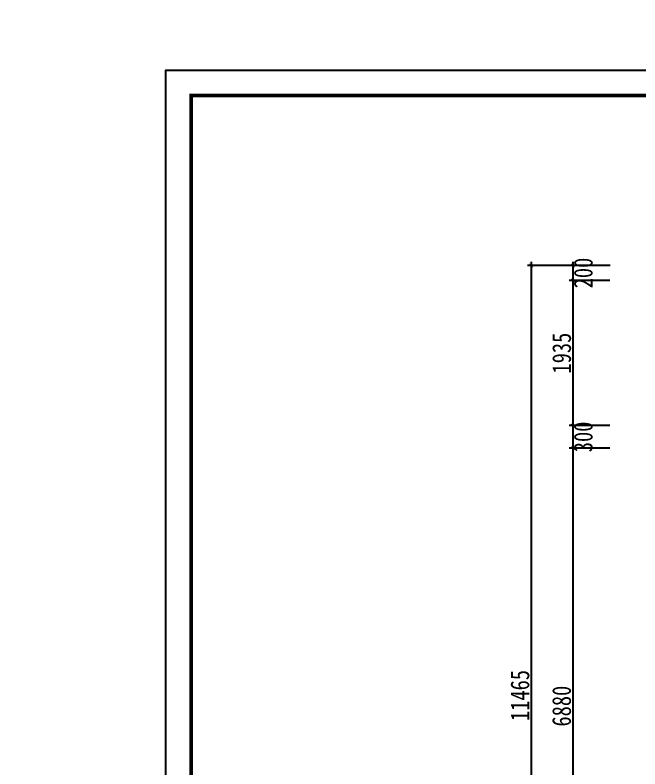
# Model space of a CAD drawing. Header units: millimetres. Extents: x -77055 to 331180, y -861586 to -491011.
# Drawn here: x -39592 to -31261, y -831927 to -821875 of the extents above; entities that cross this region are included whole.
import ezdxf

# ---------------------------------------------------------------- set-up
doc = ezdxf.new("R2010")
doc.units = ezdxf.units.MM
doc.header["$PDMODE"] = 3
for name, color, linetype in [('0-01图框模板说明', 2, 'Continuous'), ('0-02图框细线', 136, 'Continuous'), ('250', 250, 'Continuous')]:
    doc.layers.add(name, color=color, linetype=linetype)
doc.styles.add('DIM', font='simhei.ttf', dxfattribs={"width": 0.8})
doc.dimstyles.new('1-50', dxfattribs={"dimscale": 50, "dimtxt": 5, "dimasz": 1, "dimexe": 1, "dimexo": 0.1, "dimgap": 0.5, "dimtad": 1, "dimdec": 0, "dimdsep": 46, "dimtxsty": 'DIM', "dimblk": 'ARCHTICK', "dimcen": 4, "dimdle": 1, "dimclrd": 3, "dimclre": 3, "dimclrt": 1, "dimadec": 0, "dimazin": 0, "dimtfac": 1, "dimtdec": 0, "dimtmove": 2, "dimatfit": 3, "dimldrblk": 'DOT', "dimfxl": 15, "dimfxlon": 1, "dimarcsym": 0})

# ---------------------------------------------------------------- blocks, each defined once
blk = doc.blocks.new('_ArchTick')
at = {"color": 0, "linetype": 'ByBlock', "const_width": 0.15}
blk.add_lwpolyline([(-0.5, -0.5), (0.5, 0.5)], dxfattribs=at)
blk = doc.blocks.new('*D122')
at = {"layer": '250', "color": 3, "lineweight": -2}
for p, q in [((-31658, -825215), (-32203, -825215)), ((-32153, -825165), (-32153, -825465)), ((-31663, -825415), (-32203, -825415))]:
    blk.add_line(p, q, dxfattribs=at)
at = {"layer": 'Defpoints', "color": 0}
for p in [(-31653, -825215), (-32153, -825415), (-31658, -825415)]:
    blk.add_point(p, dxfattribs=at)
at = {"layer": '250', "color": 3, "lineweight": -2, "xscale": 50, "yscale": 50, "zscale": 50}
for p, rotation in [((-32153, -825215), 90), ((-32153, -825415), 270)]:
    blk.add_blockref('_ArchTick', p, dxfattribs=dict(at, rotation=rotation))
at = {"layer": '250', "color": 1, "insert": (-32015, -825315), "char_height": 250, "attachment_point": 5, "rotation": 90, "style": 'DIM'}
blk.add_mtext('200', dxfattribs=at)
blk = doc.blocks.new('_Dot')
at = {"color": 0, "linetype": 'ByBlock', "lineweight": -2}
blk.add_line((-0.5, 0), (-1, 0), dxfattribs=at)
at = {"color": 0, "linetype": 'ByBlock', "const_width": 0.5}
blk.add_lwpolyline([(-0.25, 0, 1), (0.25, 0, 1)], format="xyb", close=True, dxfattribs=at)
blk = doc.blocks.new('*D123')
at = {"layer": '250', "color": 3, "lineweight": -2}
for p, q in [((-31663, -825415), (-32203, -825415)), ((-32153, -825365), (-32153, -827400)), ((-31823, -827350), (-32203, -827350))]:
    blk.add_line(p, q, dxfattribs=at)
at = {"layer": 'Defpoints', "color": 0}
for p in [(-31658, -825415), (-32153, -827350), (-31818, -827350)]:
    blk.add_point(p, dxfattribs=at)
at = {"layer": '250', "color": 3, "lineweight": -2, "xscale": 50, "yscale": 50, "zscale": 50}
for p, rotation in [((-32153, -825415), 90), ((-32153, -827350), 270)]:
    blk.add_blockref('_ArchTick', p, dxfattribs=dict(at, rotation=rotation))
at = {"layer": '250', "color": 1, "insert": (-32303, -826383), "char_height": 250, "attachment_point": 5, "rotation": 90, "style": 'DIM'}
blk.add_mtext('1935', dxfattribs=at)
blk = doc.blocks.new('*D124')
at = {"layer": '250', "color": 3, "lineweight": -2}
for p, q in [((-31663, -827350), (-32203, -827350)), ((-32153, -827300), (-32153, -827700)), ((-31663, -827650), (-32203, -827650))]:
    blk.add_line(p, q, dxfattribs=at)
at = {"layer": 'Defpoints', "color": 0}
for p in [(-31658, -827350), (-32153, -827650), (-31658, -827650)]:
    blk.add_point(p, dxfattribs=at)
at = {"layer": '250', "color": 3, "lineweight": -2, "xscale": 50, "yscale": 50, "zscale": 50}
for p, rotation in [((-32153, -827350), 90), ((-32153, -827650), 270)]:
    blk.add_blockref('_ArchTick', p, dxfattribs=dict(at, rotation=rotation))
at = {"layer": '250', "color": 1, "insert": (-32015, -827500), "char_height": 250, "attachment_point": 5, "rotation": 90, "style": 'DIM'}
blk.add_mtext('300', dxfattribs=at)
blk = doc.blocks.new('*D125')
at = {"layer": '250', "color": 3, "lineweight": -2}
for p, q in [((-31663, -827650), (-32203, -827650)), ((-32153, -827600), (-32153, -834580)), ((-31663, -834530), (-32203, -834530))]:
    blk.add_line(p, q, dxfattribs=at)
at = {"layer": 'Defpoints', "color": 0}
for p in [(-31658, -827650), (-32153, -834530), (-31658, -834530)]:
    blk.add_point(p, dxfattribs=at)
at = {"layer": '250', "color": 3, "lineweight": -2, "xscale": 50, "yscale": 50, "zscale": 50}
for p, rotation in [((-32153, -827650), 90), ((-32153, -834530), 270)]:
    blk.add_blockref('_ArchTick', p, dxfattribs=dict(at, rotation=rotation))
at = {"layer": '250', "color": 1, "insert": (-32304, -831090), "char_height": 250, "attachment_point": 5, "rotation": 90, "style": 'DIM'}
blk.add_mtext('6880', dxfattribs=at)
blk = doc.blocks.new('*D142')
at = {"layer": '250', "color": 3, "lineweight": -2}
for p, q in [((-31959, -825215), (-32759, -825215)), ((-32709, -825165), (-32709, -836730)), ((-31959, -836680), (-32759, -836680))]:
    blk.add_line(p, q, dxfattribs=at)
at = {"layer": 'Defpoints', "color": 0}
for p in [(-31658, -825215), (-32709, -836680), (-31658, -836680)]:
    blk.add_point(p, dxfattribs=at)
at = {"layer": '250', "color": 3, "lineweight": -2, "xscale": 50, "yscale": 50, "zscale": 50}
for p, rotation in [((-32709, -825215), 90), ((-32709, -836680), 270)]:
    blk.add_blockref('_ArchTick', p, dxfattribs=dict(at, rotation=rotation))
at = {"layer": '250', "color": 1, "insert": (-32859, -830948), "char_height": 250, "attachment_point": 5, "rotation": 90, "style": 'DIM'}
blk.add_mtext('11465', dxfattribs=at)
blk = doc.blocks.new('A$C277C16EF')
at = {"layer": '0-01图框模板说明', "color": 2, "const_width": 49}
blk.add_lwpolyline([(-338, 19745), (-338, 338), (-28062, 338), (-28062, 19745)], close=True, dxfattribs=at)
at = {"layer": '0-02图框细线'}
blk.add_lwpolyline([(0, 20083), (0, 0), (-28400, 0), (-28400, 20083)], close=True, dxfattribs=at)
blk = doc.blocks.new('*D694')
at = {"layer": '250', "color": 3, "lineweight": -2}
for p, q in [((-23716, -598453), (-22916, -598453)), ((-22966, -598403), (-22966, -598743)), ((-23716, -598693), (-22916, -598693)), ((-56080, -832290), (-56080, -832608)), ((-55400, -832290), (-55400, -832608)), ((-56130, -832558), (-55350, -832558))]:
    blk.add_line(p, q, dxfattribs=at)
at = {"layer": 'Defpoints', "color": 0}
for p in [(-24189, -598453), (-24429, -598693), (-22966, -598693), (-56080, -832285), (-55400, -832285), (-55400, -832558)]:
    blk.add_point(p, dxfattribs=at)
at = {"layer": '250', "color": 3, "lineweight": -2, "xscale": 50, "yscale": 50, "zscale": 50}
for p, rotation in [((-22966, -598453), 90), ((-22966, -598693), 270), ((-56080, -832558), 180)]:
    blk.add_blockref('_ArchTick', p, dxfattribs=dict(at, rotation=rotation))
blk.add_blockref('_ArchTick', (-55400, -832558), dxfattribs=at)
at = {"layer": '250', "color": 1, "insert": (-22778, -598874), "char_height": 250, "attachment_point": 5, "rotation": 90, "style": 'DIM'}
blk.add_mtext('240', dxfattribs=at)
at = {"layer": '250', "color": 1, "insert": (-55740, -832407), "char_height": 250, "attachment_point": 5, "style": 'DIM'}
blk.add_mtext('680', dxfattribs=at)
blk = doc.blocks.new('*D695')
at = {"layer": '250', "color": 3, "lineweight": -2}
for p, q in [((-22966, -598643), (-22966, -602623)), ((-23716, -598693), (-22916, -598693)), ((-23716, -602573), (-22916, -602573)), ((-55400, -832205), (-55400, -831841)), ((-54840, -832205), (-54840, -831841)), ((-55450, -831891), (-54790, -831891))]:
    blk.add_line(p, q, dxfattribs=at)
at = {"layer": 'Defpoints', "color": 0}
for p in [(-24429, -598693), (-24429, -602573), (-22966, -602573), (-54840, -831891), (-55400, -832210), (-54840, -832210)]:
    blk.add_point(p, dxfattribs=at)
at = {"layer": '250', "color": 3, "lineweight": -2, "xscale": 50, "yscale": 50, "zscale": 50}
for p, rotation in [((-22966, -598693), 90), ((-22966, -602573), 270), ((-55400, -831891), 180)]:
    blk.add_blockref('_ArchTick', p, dxfattribs=dict(at, rotation=rotation))
blk.add_blockref('_ArchTick', (-54840, -831891), dxfattribs=at)
at = {"layer": '250', "color": 1, "insert": (-23117, -600633), "char_height": 250, "attachment_point": 5, "rotation": 90, "style": 'DIM'}
blk.add_mtext('3880', dxfattribs=at)
at = {"layer": '250', "color": 1, "insert": (-55120, -831740), "char_height": 250, "attachment_point": 5, "style": 'DIM'}
blk.add_mtext('560', dxfattribs=at)
blk = doc.blocks.new('*D696')
at = {"layer": '250', "color": 3, "lineweight": -2}
for p, q in [((-23716, -602573), (-22916, -602573)), ((-22966, -602523), (-22966, -602763)), ((-23716, -602713), (-22916, -602713)), ((-52580, -835155), (-50015, -835155)), ((-52530, -835905), (-52530, -835105)), ((-50065, -835905), (-50065, -835105))]:
    blk.add_line(p, q, dxfattribs=at)
at = {"layer": 'Defpoints', "color": 0}
for p in [(-24429, -602573), (-24429, -602713), (-22966, -602713), (-50065, -835155), (-52530, -836025), (-50065, -836025)]:
    blk.add_point(p, dxfattribs=at)
at = {"layer": '250', "color": 3, "lineweight": -2, "xscale": 50, "yscale": 50, "zscale": 50}
for p, rotation in [((-22966, -602573), 90), ((-22966, -602713), 270), ((-52530, -835155), 180)]:
    blk.add_blockref('_ArchTick', p, dxfattribs=dict(at, rotation=rotation))
blk.add_blockref('_ArchTick', (-50065, -835155), dxfattribs=at)
at = {"layer": '250', "color": 1, "insert": (-23168, -602643), "char_height": 250, "attachment_point": 5, "rotation": 90, "style": 'DIM'}
blk.add_mtext('140', dxfattribs=at)
at = {"layer": '250', "color": 1, "insert": (-51298, -835005), "char_height": 250, "attachment_point": 5, "style": 'DIM'}
blk.add_mtext('2465', dxfattribs=at)

msp = doc.modelspace()

# ---------------------------------------------------------------- block references
at = {"layer": '250', "color": 7}
msp.add_blockref('A$C277C16EF', (-9183, -842692.8), dxfattribs=at)

# ---------------------------------------------------------------- dimensions: what is measured, and where the dimension line sits
for base, p1, p2, picture, middle in [((-22966, -598692.7), (-24189.4, -598452.7), (-24429.4, -598692.7), '*D694', (-22778.5, -598874)), ((-22966, -602712.7), (-24429.4, -602572.7), (-24429.4, -602712.7), '*D696', (-23167.7, -602642.7)), ((-32153, -825415.3), (-31653, -825215.3), (-31658, -825415.3), '*D122', (-32014.7, -825315.3)), ((-32153, -827650.3), (-31658, -827350.3), (-31658, -827650.3), '*D124', (-32014.7, -827500.3))]:
    dim = msp.add_linear_dim(base=base, p1=p1, p2=p2, angle=270, dimstyle='1-50', dxfattribs=at)
    dim.commit()
    dim.dimension.update_dxf_attribs({"geometry": picture, "text_midpoint": middle, "dimtype": 160})
at = {"layer": '250', "color": 2}
dim = msp.add_linear_dim(base=(-55400, -832558.3), p1=(-56080, -832285.3), p2=(-55400, -832285.3), dimstyle='1-50', dxfattribs=at)
dim.commit()
dim.dimension.update_dxf_attribs({"geometry": '*D694', "text_midpoint": (-55740, -832406.9)})
at = {"layer": '250', "color": 7}
for base, p1, p2, picture, middle in [((-22966, -602572.7), (-24429.4, -598692.7), (-24429.4, -602572.7), '*D695', (-23117.4, -600632.7)), ((-32708.9, -836680.3), (-31658, -825215.3), (-31658, -836680.3), '*D142', (-32858.9, -830947.8)), ((-32153, -827350.3), (-31658, -825415.3), (-31818, -827350.3), '*D123', (-32303, -826382.8)), ((-32153, -834530.3), (-31658, -827650.3), (-31658, -834530.3), '*D125', (-32304.4, -831090.3))]:
    dim = msp.add_linear_dim(base=base, p1=p1, p2=p2, angle=270, dimstyle='1-50', dxfattribs=at)
    dim.commit()
    dim.dimension.update_dxf_attribs({"geometry": picture, "text_midpoint": middle})

doc.saveas('drawing.dxf')
